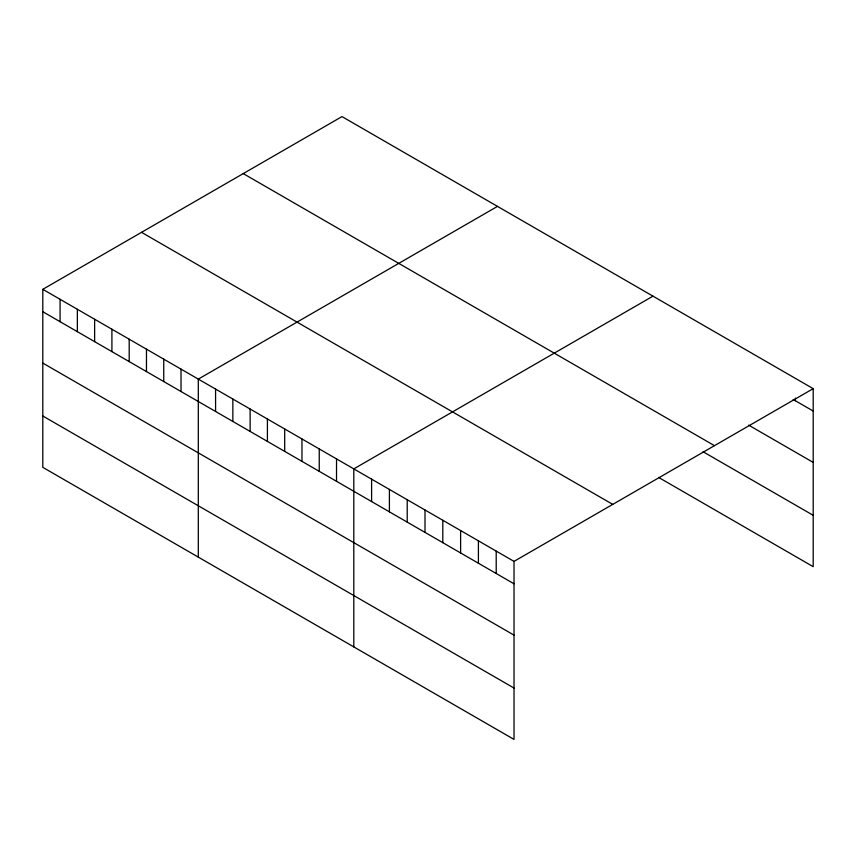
<?xml version="1.0" encoding="UTF-8"?>
<svg xmlns="http://www.w3.org/2000/svg" width="856" height="856" viewBox="0 0 856 856"><rect width="100%" height="100%" fill="white"/><g stroke="black" fill="none" stroke-linecap="round" stroke-linejoin="round"><path stroke-width="1.28" d="M42.8 289.328L514.017 561.386L514.017 739.402L42.8 467.344L42.8 289.328L341.983 116.598L813.2 388.656L813.2 566.672L658.553 477.38M497.486 206.382L198.303 379.112L198.303 557.128M652.989 296.155L353.806 468.885L353.806 646.901M514.017 561.386L813.2 388.656M793.17 399.485L813.2 411.041M748.668 425.143L813.2 462.401M243.254 173.597L714.471 445.655M703.054 451.722L813.2 515.312M141.529 232.329L612.746 504.387M42.8 311.723L514.017 583.781M42.8 363.083L514.017 635.131M42.8 415.995L514.017 688.042M795.395 398.136L795.395 400.769M496.213 551.114L496.213 573.499M478.408 540.832L478.408 563.227M460.614 530.549L460.614 552.944M442.809 520.277L442.809 542.672M425.004 509.994L425.004 532.389M407.21 499.722L407.21 522.117M389.405 489.439L389.405 511.835M371.6 479.167L371.6 501.563M336.526 458.912L336.526 481.307M319.245 448.94L319.245 471.324M301.965 438.968L301.965 461.352M284.695 428.984L284.695 451.38M267.414 419.012L267.414 441.407M250.134 409.04L250.134 431.424M232.853 399.057L232.853 421.452M215.584 389.084L215.584 411.479M181.023 369.139L181.023 391.524M163.742 359.156L163.742 381.551M146.472 349.184L146.472 371.579M129.192 339.211L129.192 361.596M111.911 329.239L111.911 351.623M94.631 319.256L94.631 341.651M77.361 309.284L77.361 331.679M60.081 299.311L60.081 321.695"/></g></svg>
